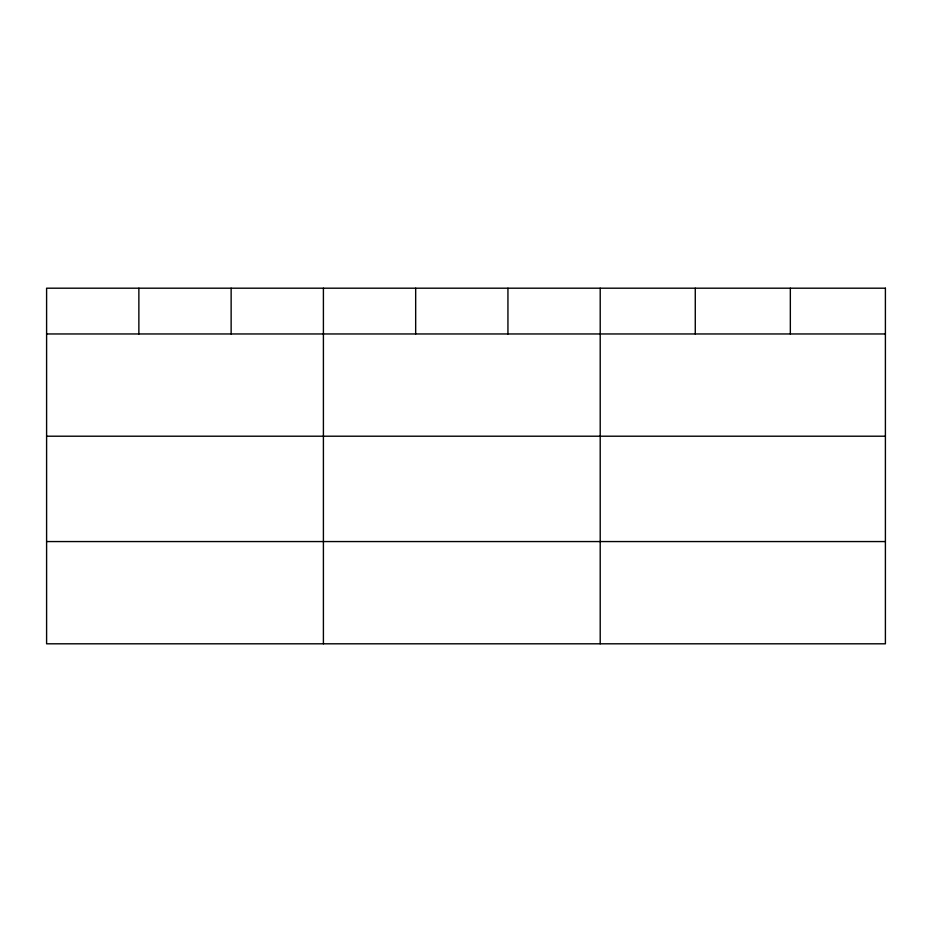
<?xml version="1.0" encoding="UTF-8"?>
<svg xmlns="http://www.w3.org/2000/svg" width="932" height="932" viewBox="0 0 932 932"><rect width="100%" height="100%" fill="white"/><g stroke="black" fill="none" stroke-linecap="round" stroke-linejoin="round"><path stroke-width="1.4" d="M46.6 333.959L885.4 333.959M46.6 436.211L885.4 436.211M46.6 541.562L885.4 541.562M790.336 288.198L790.336 333.959M695.272 288.198L695.272 333.959M600.208 288.198L600.208 643.802M507.94 288.198L507.94 333.959M415.672 288.198L415.672 333.959M323.404 288.198L323.404 643.802M231.136 288.198L231.136 333.959M138.868 288.198L138.868 333.959M885.4 288.198L46.6 288.198L46.6 643.802L885.4 643.802L885.4 288.198"/></g></svg>
